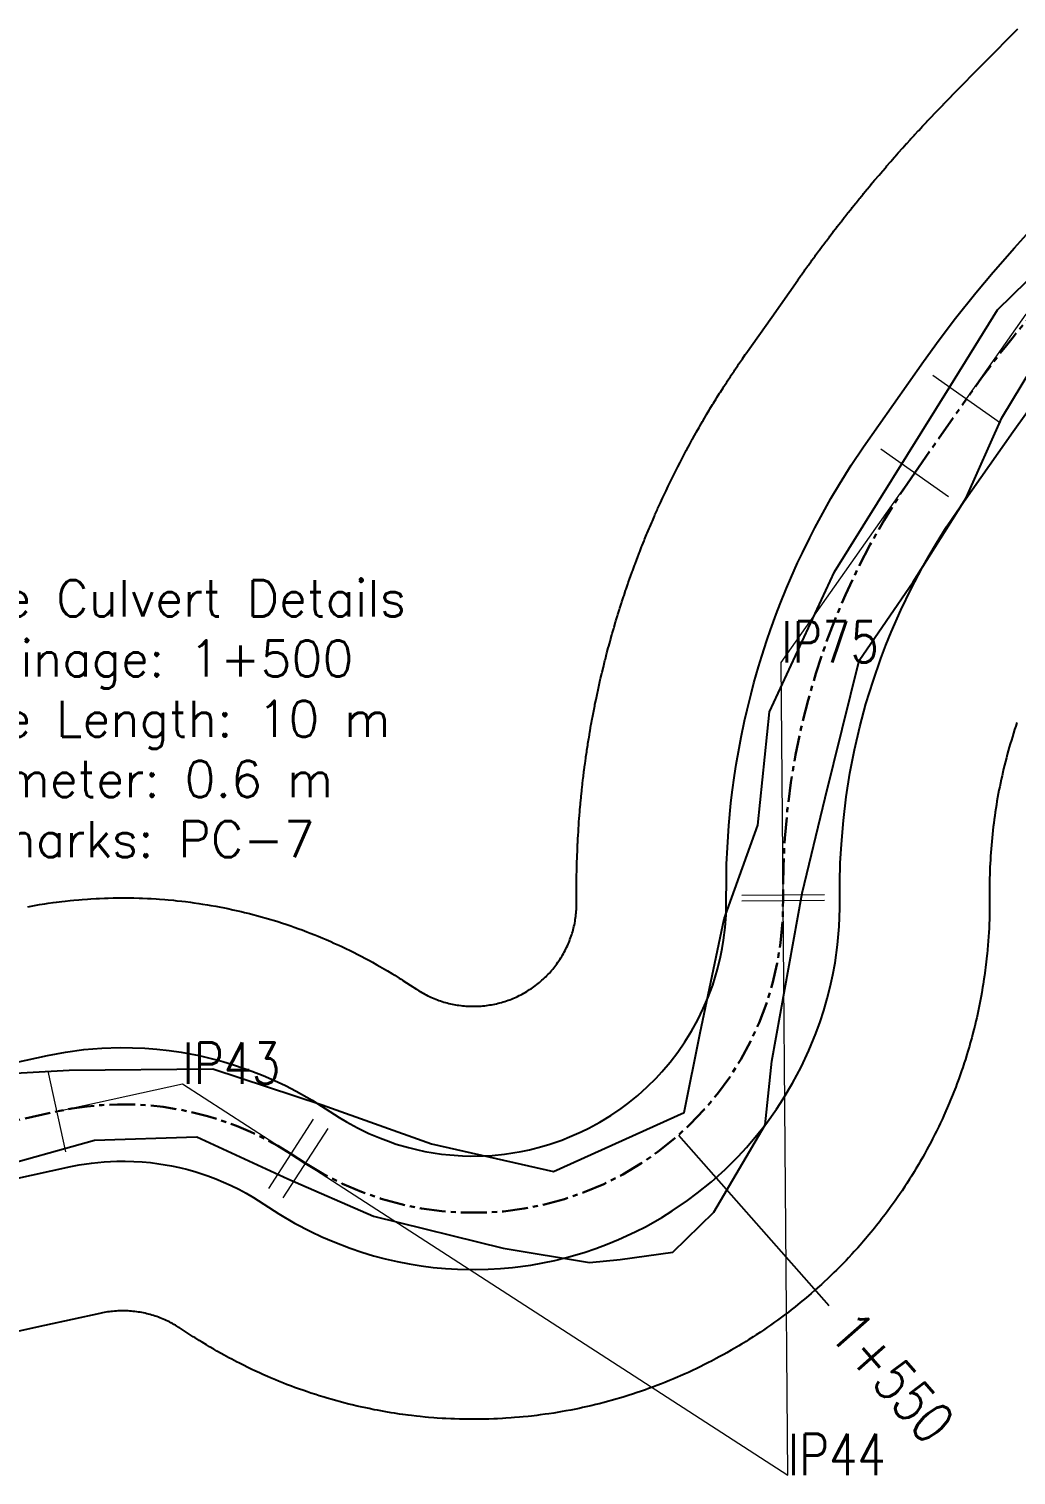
# Model space of a CAD drawing. Extents: x 337736 to 342002, y 3067251 to 3069533.
# Drawn here: x 339147.3 to 339195.1, y 3068310.3 to 3068380.4 of the extents above; entities that cross this region are included whole.
import ezdxf
from ezdxf.enums import TextEntityAlignment as Align

# ---------------------------------------------------------------- set-up
doc = ezdxf.new("R2010")
doc.units = 0
doc.header["$MEASUREMENT"] = 0
doc.linetypes.add('Center', pattern=[2, 1.25, -0.25, 0.25, -0.25])
for name, color, linetype, lineweight in [('BEC', 3, 'Continuous', 13), ('BES', 3, 'Continuous', 13), ('Chainage', 7, 'Continuous', 25), ('IP_Line', 150, 'Continuous', 9), ('PC_Callout', 6, 'Continuous', 30), ('RC', 9, 'Center', 30), ('Road Width', 6, 'Continuous', 25)]:
    doc.layers.add(name, color=color, linetype=linetype, lineweight=lineweight)
for name, color, linetype in [('IPName', 7, 'Continuous'), ('Right of Way', 4, 'Continuous'), ('RoadEdge', 51, 'Continuous')]:
    doc.layers.add(name, color=color, linetype=linetype)
doc.styles.get("Standard").update_dxf_attribs({"font": 'simplex.shx'})
doc.dimstyles.new('Dimension_PC_Callout', dxfattribs={"dimtxt": 1.75, "dimasz": 1.75, "dimexe": 0.18, "dimexo": 0.0625, "dimgap": 0.875, "dimtad": 0, "dimdec": 4, "dimzin": 0, "dimdsep": 46, "dimtxsty": 'Standard', "dimcen": 0.09, "dimadec": 0, "dimazin": 0, "dimtfac": 1, "dimtdec": 4, "dimtofl": 0, "dimtmove": 0, "dimatfit": 3, "dimfxl": 1, "dimtolj": 1, "dimtzin": 0, "dimarcsym": 0})

msp = doc.modelspace()

# ---------------------------------------------------------------- linework, layer by layer
at = {"layer": 'BEC'}
for points in [[(339191.051, 3068363.615), (339194.322, 3068361.313)], [(339188.536, 3068360.041), (339191.808, 3068357.739)], [(339181.799, 3068338.438), (339185.799, 3068338.472)], [(339181.801, 3068338.16), (339185.801, 3068338.193)], [(339148.192, 3068329.911), (339149.046, 3068326.003)], [(339161.048, 3068327.582), (339158.877, 3068324.222)], [(339161.747, 3068327.131), (339159.576, 3068323.771)]]:
    msp.add_lwpolyline(points, dxfattribs=at)
at = {"layer": 'BES'}
for points in [[(339191.051, 3068363.615), (339194.322, 3068361.313)], [(339188.536, 3068360.041), (339191.808, 3068357.739)], [(339181.799, 3068338.438), (339185.799, 3068338.472)], [(339181.801, 3068338.16), (339185.801, 3068338.193)], [(339148.192, 3068329.911), (339149.046, 3068326.003)], [(339161.048, 3068327.582), (339158.877, 3068324.222)], [(339161.747, 3068327.131), (339159.576, 3068323.771)]]:
    msp.add_lwpolyline(points, dxfattribs=at)
at = {"layer": 'Chainage'}
msp.add_line((339178.734, 3068326.81), (339186.018, 3068318.567), dxfattribs=at)
at = {"layer": 'IP_Line'}
for points in [[(339192.686, 3068362.464), (339195.569, 3068366.561), (339199.091, 3068370.123)], [(339183.799, 3068338.455), (339183.704, 3068349.696), (339190.172, 3068358.89)], [(339160.662, 3068325.451), (339184.036, 3068310.35), (339183.801, 3068338.177)], [(339148.619, 3068327.957), (339154.718, 3068329.29), (339159.962, 3068325.902)]]:
    msp.add_lwpolyline(points, dxfattribs=at)
at = {"layer": 'RC', "linetype": 'Center'}
msp.add_lwpolyline([(339143.18, 3068326.768), (339148.619, 3068327.957), (339148.619, 3068327.957, -0.199805), (339159.962, 3068325.902), (339159.962, 3068325.902), (339160.662, 3068325.451), (339160.662, 3068325.451, 0.596997), (339183.801, 3068338.177), (339183.801, 3068338.177), (339183.799, 3068338.455), (339183.799, 3068338.455, -0.156648), (339190.172, 3068358.89), (339190.172, 3068358.89), (339192.686, 3068362.464), (339192.686, 3068362.464, -0.041672), (339199.091, 3068370.123)], format="xyb", dxfattribs=at)
at = {"layer": 'Right of Way'}
for points in [[(339147.218, 3068337.875), (339147.382, 3068337.905), (339147.628, 3068337.949), (339147.793, 3068337.976), (339148.04, 3068338.015), (339148.204, 3068338.04), (339148.452, 3068338.075), (339148.617, 3068338.097), (339148.865, 3068338.127), (339149.031, 3068338.146), (339149.279, 3068338.173), (339149.445, 3068338.19), (339149.694, 3068338.212), (339149.86, 3068338.226), (339150.11, 3068338.244), (339150.276, 3068338.255), (339150.526, 3068338.269), (339150.692, 3068338.277), (339150.942, 3068338.287), (339151.108, 3068338.293), (339151.358, 3068338.299), (339151.525, 3068338.301), (339151.775, 3068338.303), (339151.942, 3068338.303), (339152.192, 3068338.3), (339152.358, 3068338.297), (339152.608, 3068338.291), (339152.775, 3068338.285), (339153.024, 3068338.274), (339153.191, 3068338.265), (339153.44, 3068338.25), (339153.607, 3068338.239), (339153.856, 3068338.22), (339154.022, 3068338.206), (339154.271, 3068338.183), (339154.437, 3068338.166), (339154.685, 3068338.138), (339154.851, 3068338.119), (339155.099, 3068338.087), (339155.264, 3068338.065), (339155.511, 3068338.029), (339155.676, 3068338.004), (339155.923, 3068337.964), (339156.087, 3068337.936), (339156.333, 3068337.893), (339156.497, 3068337.862), (339156.743, 3068337.814), (339156.906, 3068337.781), (339157.15, 3068337.729), (339157.313, 3068337.692), (339157.557, 3068337.636), (339157.719, 3068337.598), (339157.961, 3068337.537), (339158.123, 3068337.496), (339158.365, 3068337.432), (339158.525, 3068337.388), (339158.766, 3068337.319), (339158.926, 3068337.273), (339159.165, 3068337.2), (339159.324, 3068337.151), (339159.562, 3068337.075), (339159.721, 3068337.022), (339159.957, 3068336.942), (339160.115, 3068336.888), (339160.35, 3068336.803), (339160.507, 3068336.746), (339160.741, 3068336.658), (339160.896, 3068336.598), (339161.129, 3068336.506), (339161.283, 3068336.444), (339161.514, 3068336.348), (339161.668, 3068336.283), (339161.897, 3068336.183), (339162.049, 3068336.115), (339162.277, 3068336.012), (339162.428, 3068335.942), (339162.654, 3068335.835), (339162.804, 3068335.762), (339163.028, 3068335.651), (339163.176, 3068335.576), (339163.399, 3068335.461), (339163.546, 3068335.384), (339163.766, 3068335.265), (339163.912, 3068335.185), (339164.131, 3068335.063), (339164.275, 3068334.981), (339164.492, 3068334.855), (339164.635, 3068334.77), (339164.849, 3068334.641), (339164.991, 3068334.554), (339165.203, 3068334.421), (339165.296, 3068334.361), (339165.366, 3068334.317), (339165.389, 3068334.302), (339165.739, 3068334.076), (339166.053, 3068333.873), (339166.159, 3068333.806), (339166.23, 3068333.762), (339166.302, 3068333.72), (339166.374, 3068333.679), (339166.447, 3068333.639), (339166.521, 3068333.601), (339166.596, 3068333.563), (339166.671, 3068333.527), (339166.746, 3068333.492), (339166.823, 3068333.459), (339166.899, 3068333.426), (339166.977, 3068333.395), (339167.055, 3068333.365), (339167.133, 3068333.337), (339167.212, 3068333.31), (339167.291, 3068333.284), (339167.371, 3068333.259), (339167.451, 3068333.236), (339167.531, 3068333.214), (339167.612, 3068333.194), (339167.693, 3068333.175), (339167.774, 3068333.157), (339167.856, 3068333.141), (339167.938, 3068333.125), (339168.02, 3068333.112), (339168.103, 3068333.099), (339168.185, 3068333.088), (339168.268, 3068333.079), (339168.351, 3068333.071), (339168.434, 3068333.064), (339168.517, 3068333.058), (339168.6, 3068333.054), (339168.684, 3068333.052), (339168.767, 3068333.05), (339168.85, 3068333.051), (339168.934, 3068333.052), (339169.017, 3068333.055), (339169.1, 3068333.059), (339169.183, 3068333.065), (339169.266, 3068333.072), (339169.349, 3068333.08), (339169.432, 3068333.09), (339169.514, 3068333.101), (339169.597, 3068333.114), (339169.679, 3068333.128), (339169.761, 3068333.143), (339169.842, 3068333.16), (339169.924, 3068333.178), (339170.005, 3068333.197), (339170.086, 3068333.218), (339170.166, 3068333.24), (339170.246, 3068333.263), (339170.325, 3068333.288), (339170.405, 3068333.314), (339170.483, 3068333.342), (339170.562, 3068333.37), (339170.639, 3068333.4), (339170.717, 3068333.432), (339170.793, 3068333.464), (339170.869, 3068333.498), (339170.945, 3068333.533), (339171.02, 3068333.569), (339171.094, 3068333.607), (339171.168, 3068333.646), (339171.241, 3068333.686), (339171.313, 3068333.727), (339171.385, 3068333.77), (339171.456, 3068333.813), (339171.526, 3068333.858), (339171.596, 3068333.904), (339171.665, 3068333.951), (339171.732, 3068334), (339171.8, 3068334.049), (339171.866, 3068334.099), (339171.931, 3068334.151), (339171.996, 3068334.204), (339172.059, 3068334.258), (339172.122, 3068334.312), (339172.184, 3068334.368), (339172.245, 3068334.425), (339172.305, 3068334.483), (339172.364, 3068334.542), (339172.422, 3068334.602), (339172.479, 3068334.663), (339172.535, 3068334.724), (339172.59, 3068334.787), (339172.643, 3068334.851), (339172.696, 3068334.915), (339172.748, 3068334.98), (339172.799, 3068335.047), (339172.848, 3068335.114), (339172.896, 3068335.181), (339172.944, 3068335.25), (339172.99, 3068335.32), (339173.035, 3068335.39), (339173.078, 3068335.461), (339173.121, 3068335.532), (339173.162, 3068335.605), (339173.202, 3068335.678), (339173.241, 3068335.751), (339173.279, 3068335.826), (339173.316, 3068335.901), (339173.351, 3068335.976), (339173.385, 3068336.052), (339173.417, 3068336.129), (339173.449, 3068336.206), (339173.479, 3068336.284), (339173.508, 3068336.362), (339173.535, 3068336.441), (339173.561, 3068336.52), (339173.586, 3068336.599), (339173.61, 3068336.679), (339173.632, 3068336.76), (339173.653, 3068336.84), (339173.672, 3068336.921), (339173.69, 3068337.003), (339173.707, 3068337.084), (339173.722, 3068337.166), (339173.736, 3068337.248), (339173.749, 3068337.331), (339173.76, 3068337.413), (339173.77, 3068337.496), (339173.779, 3068337.579), (339173.786, 3068337.662), (339173.792, 3068337.745), (339173.796, 3068337.828), (339173.799, 3068337.911), (339173.801, 3068337.995), (339173.801, 3068338.111), (339173.8, 3068338.232), (339173.799, 3068338.371), (339173.799, 3068338.407), (339173.798, 3068338.657), (339173.797, 3068338.728), (339173.798, 3068338.978), (339173.798, 3068339.049), (339173.801, 3068339.299), (339173.802, 3068339.371), (339173.806, 3068339.621), (339173.807, 3068339.692), (339173.813, 3068339.942), (339173.815, 3068340.014), (339173.823, 3068340.263), (339173.825, 3068340.335), (339173.835, 3068340.585), (339173.838, 3068340.656), (339173.849, 3068340.906), (339173.853, 3068340.977), (339173.866, 3068341.227), (339173.87, 3068341.298), (339173.884, 3068341.548), (339173.889, 3068341.619), (339173.906, 3068341.868), (339173.911, 3068341.94), (339173.929, 3068342.189), (339173.934, 3068342.26), (339173.955, 3068342.509), (339173.961, 3068342.581), (339173.983, 3068342.83), (339173.989, 3068342.901), (339174.013, 3068343.15), (339174.02, 3068343.221), (339174.046, 3068343.469), (339174.053, 3068343.54), (339174.08, 3068343.789), (339174.088, 3068343.86), (339174.117, 3068344.108), (339174.126, 3068344.179), (339174.157, 3068344.427), (339174.166, 3068344.498), (339174.199, 3068344.746), (339174.208, 3068344.817), (339174.243, 3068345.064), (339174.253, 3068345.135), (339174.289, 3068345.382), (339174.299, 3068345.453), (339174.337, 3068345.7), (339174.348, 3068345.771), (339174.388, 3068346.017), (339174.4, 3068346.088), (339174.441, 3068346.334), (339174.453, 3068346.405), (339174.496, 3068346.651), (339174.509, 3068346.721), (339174.554, 3068346.967), (339174.567, 3068347.038), (339174.614, 3068347.283), (339174.627, 3068347.353), (339174.676, 3068347.599), (339174.69, 3068347.669), (339174.74, 3068347.913), (339174.755, 3068347.983), (339174.807, 3068348.228), (339174.822, 3068348.298), (339174.876, 3068348.542), (339174.891, 3068348.612), (339174.947, 3068348.855), (339174.963, 3068348.925), (339175.02, 3068349.168), (339175.036, 3068349.238), (339175.095, 3068349.481), (339175.113, 3068349.55), (339175.173, 3068349.793), (339175.191, 3068349.862), (339175.253, 3068350.104), (339175.271, 3068350.173), (339175.335, 3068350.415), (339175.354, 3068350.484), (339175.42, 3068350.725), (339175.439, 3068350.794), (339175.506, 3068351.034), (339175.526, 3068351.103), (339175.595, 3068351.343), (339175.615, 3068351.412), (339175.686, 3068351.652), (339175.707, 3068351.72), (339175.78, 3068351.959), (339175.801, 3068352.027), (339175.875, 3068352.266), (339175.897, 3068352.334), (339175.973, 3068352.572), (339175.995, 3068352.64), (339176.072, 3068352.878), (339176.095, 3068352.946), (339176.174, 3068353.183), (339176.197, 3068353.25), (339176.279, 3068353.487), (339176.302, 3068353.554), (339176.385, 3068353.79), (339176.409, 3068353.857), (339176.493, 3068354.093), (339176.518, 3068354.16), (339176.604, 3068354.394), (339176.629, 3068354.461), (339176.717, 3068354.695), (339176.742, 3068354.762), (339176.832, 3068354.996), (339176.858, 3068355.062), (339176.949, 3068355.295), (339176.975, 3068355.361), (339177.068, 3068355.593), (339177.095, 3068355.66), (339177.19, 3068355.891), (339177.217, 3068355.957), (339177.313, 3068356.188), (339177.341, 3068356.254), (339177.439, 3068356.484), (339177.467, 3068356.549), (339177.566, 3068356.779), (339177.595, 3068356.844), (339177.696, 3068357.073), (339177.725, 3068357.138), (339177.828, 3068357.366), (339177.858, 3068357.431), (339177.962, 3068357.658), (339177.992, 3068357.723), (339178.098, 3068357.949), (339178.129, 3068358.014), (339178.236, 3068358.239), (339178.267, 3068358.304), (339178.377, 3068358.529), (339178.408, 3068358.593), (339178.519, 3068358.817), (339178.551, 3068358.881), (339178.663, 3068359.104), (339178.696, 3068359.168), (339178.81, 3068359.39), (339178.843, 3068359.454), (339178.958, 3068359.675), (339178.991, 3068359.738), (339179.109, 3068359.959), (339179.142, 3068360.022), (339179.261, 3068360.242), (339179.295, 3068360.305), (339179.416, 3068360.524), (339179.45, 3068360.587), (339179.572, 3068360.805), (339179.607, 3068360.867), (339179.731, 3068361.084), (339179.766, 3068361.146), (339179.891, 3068361.363), (339179.927, 3068361.425), (339180.054, 3068361.64), (339180.09, 3068361.702), (339180.218, 3068361.916), (339180.255, 3068361.978), (339180.385, 3068362.191), (339180.422, 3068362.252), (339180.553, 3068362.465), (339180.591, 3068362.526), (339180.723, 3068362.738), (339180.762, 3068362.798), (339180.896, 3068363.009), (339180.934, 3068363.069), (339181.07, 3068363.279), (339181.109, 3068363.339), (339181.246, 3068363.548), (339181.286, 3068363.608), (339181.424, 3068363.816), (339181.464, 3068363.875), (339181.604, 3068364.082), (339181.644, 3068364.141), (339181.786, 3068364.347), (339181.827, 3068364.406), (339181.97, 3068364.611), (339181.991, 3068364.64), (339181.993, 3068364.644), (339183.251, 3068366.431), (339184.508, 3068368.218), (339184.52, 3068368.235), (339184.664, 3068368.439), (339184.688, 3068368.473), (339184.833, 3068368.677), (339184.857, 3068368.71), (339185.003, 3068368.913), (339185.028, 3068368.947), (339185.175, 3068369.15), (339185.199, 3068369.183), (339185.347, 3068369.385), (339185.372, 3068369.419), (339185.52, 3068369.62), (339185.545, 3068369.653), (339185.694, 3068369.854), (339185.719, 3068369.887), (339185.869, 3068370.087), (339185.894, 3068370.12), (339186.045, 3068370.319), (339186.071, 3068370.353), (339186.223, 3068370.551), (339186.248, 3068370.584), (339186.401, 3068370.782), (339186.426, 3068370.815), (339186.58, 3068371.012), (339186.605, 3068371.045), (339186.759, 3068371.242), (339186.785, 3068371.275), (339186.94, 3068371.471), (339186.966, 3068371.503), (339187.122, 3068371.699), (339187.148, 3068371.731), (339187.305, 3068371.926), (339187.331, 3068371.958), (339187.489, 3068372.153), (339187.515, 3068372.185), (339187.673, 3068372.378), (339187.7, 3068372.411), (339187.859, 3068372.603), (339187.886, 3068372.635), (339188.046, 3068372.827), (339188.072, 3068372.859), (339188.233, 3068373.051), (339188.26, 3068373.083), (339188.422, 3068373.274), (339188.449, 3068373.305), (339188.611, 3068373.495), (339188.638, 3068373.527), (339188.801, 3068373.716), (339188.828, 3068373.748), (339188.992, 3068373.937), (339189.02, 3068373.968), (339189.185, 3068374.156), (339189.212, 3068374.187), (339189.378, 3068374.375), (339189.405, 3068374.406), (339189.572, 3068374.593), (339189.599, 3068374.624), (339189.766, 3068374.81), (339189.794, 3068374.841), (339189.962, 3068375.026), (339189.99, 3068375.057), (339190.159, 3068375.241), (339190.187, 3068375.272), (339190.356, 3068375.456), (339190.385, 3068375.486), (339190.555, 3068375.67), (339190.583, 3068375.7), (339190.754, 3068375.883), (339190.783, 3068375.913), (339190.954, 3068376.095), (339190.983, 3068376.125), (339191.155, 3068376.306), (339191.184, 3068376.336), (339191.357, 3068376.516), (339191.386, 3068376.546), (339191.56, 3068376.726), (339191.589, 3068376.756), (339191.764, 3068376.935), (339191.793, 3068376.964), (339191.965, 3068377.139), (339191.979, 3068377.154), (339195.171, 3068380.382)], [(339195.124, 3068346.787), (339195.068, 3068346.618), (339195.012, 3068346.448), (339194.958, 3068346.278), (339194.904, 3068346.108), (339194.853, 3068345.937), (339194.802, 3068345.766), (339194.752, 3068345.594), (339194.704, 3068345.422), (339194.657, 3068345.25), (339194.611, 3068345.077), (339194.567, 3068344.904), (339194.523, 3068344.731), (339194.481, 3068344.558), (339194.44, 3068344.384), (339194.401, 3068344.21), (339194.362, 3068344.035), (339194.325, 3068343.861), (339194.289, 3068343.686), (339194.255, 3068343.51), (339194.221, 3068343.335), (339194.189, 3068343.159), (339194.158, 3068342.983), (339194.129, 3068342.807), (339194.1, 3068342.631), (339194.073, 3068342.455), (339194.048, 3068342.278), (339194.023, 3068342.101), (339194, 3068341.924), (339193.978, 3068341.747), (339193.957, 3068341.569), (339193.937, 3068341.392), (339193.919, 3068341.214), (339193.902, 3068341.036), (339193.886, 3068340.859), (339193.872, 3068340.681), (339193.859, 3068340.503), (339193.847, 3068340.324), (339193.836, 3068340.146), (339193.827, 3068339.968), (339193.819, 3068339.789), (339193.812, 3068339.611), (339193.807, 3068339.432), (339193.803, 3068339.254), (339193.8, 3068339.075), (339193.798, 3068338.897), (339193.797, 3068338.718), (339193.798, 3068338.522), (339193.799, 3068338.4), (339193.801, 3068338.261), (339193.801, 3068338.247), (339193.801, 3068338.204), (339193.801, 3068338.107), (339193.801, 3068337.857), (339193.799, 3068337.69), (339193.794, 3068337.44), (339193.789, 3068337.274), (339193.78, 3068337.024), (339193.773, 3068336.857), (339193.76, 3068336.608), (339193.749, 3068336.441), (339193.732, 3068336.192), (339193.719, 3068336.026), (339193.698, 3068335.777), (339193.682, 3068335.611), (339193.656, 3068335.362), (339193.638, 3068335.196), (339193.608, 3068334.948), (339193.587, 3068334.783), (339193.553, 3068334.535), (339193.529, 3068334.37), (339193.491, 3068334.123), (339193.464, 3068333.959), (339193.422, 3068333.712), (339193.393, 3068333.548), (339193.346, 3068333.302), (339193.314, 3068333.139), (339193.264, 3068332.894), (339193.229, 3068332.731), (339193.175, 3068332.487), (339193.137, 3068332.325), (339193.078, 3068332.082), (339193.038, 3068331.92), (339192.976, 3068331.678), (339192.933, 3068331.517), (339192.866, 3068331.276), (339192.82, 3068331.116), (339192.75, 3068330.876), (339192.701, 3068330.716), (339192.627, 3068330.478), (339192.576, 3068330.319), (339192.497, 3068330.082), (339192.444, 3068329.924), (339192.361, 3068329.688), (339192.305, 3068329.531), (339192.219, 3068329.296), (339192.16, 3068329.14), (339192.07, 3068328.907), (339192.008, 3068328.752), (339191.914, 3068328.521), (339191.85, 3068328.367), (339191.752, 3068328.137), (339191.685, 3068327.984), (339191.584, 3068327.756), (339191.514, 3068327.604), (339191.409, 3068327.378), (339191.337, 3068327.227), (339191.228, 3068327.002), (339191.154, 3068326.853), (339191.041, 3068326.63), (339190.964, 3068326.482), (339190.847, 3068326.261), (339190.768, 3068326.114), (339190.648, 3068325.895), (339190.566, 3068325.75), (339190.442, 3068325.533), (339190.358, 3068325.389), (339190.23, 3068325.174), (339190.144, 3068325.031), (339190.013, 3068324.819), (339189.924, 3068324.677), (339189.789, 3068324.467), (339189.698, 3068324.327), (339189.56, 3068324.119), (339189.467, 3068323.981), (339189.325, 3068323.775), (339189.229, 3068323.638), (339189.084, 3068323.435), (339188.986, 3068323.3), (339188.838, 3068323.099), (339188.738, 3068322.966), (339188.586, 3068322.767), (339188.484, 3068322.636), (339188.329, 3068322.439), (339188.224, 3068322.31), (339188.066, 3068322.116), (339187.959, 3068321.988), (339187.797, 3068321.797), (339187.689, 3068321.671), (339187.524, 3068321.483), (339187.413, 3068321.359), (339187.245, 3068321.173), (339187.132, 3068321.051), (339186.961, 3068320.868), (339186.846, 3068320.748), (339186.673, 3068320.568), (339186.556, 3068320.449), (339186.379, 3068320.273), (339186.26, 3068320.156), (339186.08, 3068319.982), (339185.959, 3068319.867), (339185.776, 3068319.697), (339185.654, 3068319.584), (339185.468, 3068319.416), (339185.344, 3068319.306), (339185.155, 3068319.141), (339185.029, 3068319.033), (339184.838, 3068318.871), (339184.71, 3068318.765), (339184.516, 3068318.607), (339184.386, 3068318.502), (339184.19, 3068318.347), (339184.058, 3068318.245), (339183.859, 3068318.094), (339183.726, 3068317.994), (339183.525, 3068317.846), (339183.39, 3068317.748), (339183.186, 3068317.603), (339183.049, 3068317.508), (339182.843, 3068317.366), (339182.705, 3068317.273), (339182.496, 3068317.135), (339182.357, 3068317.044), (339182.146, 3068316.91), (339182.005, 3068316.821), (339181.792, 3068316.69), (339181.649, 3068316.604), (339181.434, 3068316.477), (339181.29, 3068316.393), (339181.073, 3068316.269), (339180.927, 3068316.188), (339180.708, 3068316.068), (339180.561, 3068315.989), (339180.34, 3068315.872), (339180.192, 3068315.796), (339179.969, 3068315.683), (339179.819, 3068315.609), (339179.595, 3068315.5), (339179.444, 3068315.429), (339179.217, 3068315.323), (339179.065, 3068315.254), (339178.837, 3068315.153), (339178.684, 3068315.086), (339178.454, 3068314.989), (339178.3, 3068314.925), (339178.068, 3068314.831), (339177.913, 3068314.77), (339177.68, 3068314.68), (339177.524, 3068314.621), (339177.289, 3068314.535), (339177.132, 3068314.479), (339176.896, 3068314.397), (339176.738, 3068314.344), (339176.501, 3068314.265), (339176.342, 3068314.215), (339176.104, 3068314.14), (339175.944, 3068314.092), (339175.704, 3068314.022), (339175.544, 3068313.976), (339175.303, 3068313.91), (339175.142, 3068313.867), (339174.899, 3068313.805), (339174.738, 3068313.765), (339174.494, 3068313.707), (339174.332, 3068313.67), (339174.088, 3068313.615), (339173.925, 3068313.581), (339173.68, 3068313.531), (339173.516, 3068313.499), (339173.271, 3068313.453), (339173.107, 3068313.424), (339172.86, 3068313.382), (339172.696, 3068313.355), (339172.448, 3068313.318), (339172.284, 3068313.294), (339172.036, 3068313.26), (339171.87, 3068313.239), (339171.622, 3068313.21), (339171.457, 3068313.192), (339171.208, 3068313.166), (339171.042, 3068313.151), (339170.793, 3068313.13), (339170.627, 3068313.117), (339170.377, 3068313.1), (339170.211, 3068313.09), (339169.961, 3068313.077), (339169.795, 3068313.07), (339169.545, 3068313.061), (339169.378, 3068313.057), (339169.128, 3068313.052), (339168.962, 3068313.051), (339168.712, 3068313.05), (339168.545, 3068313.051), (339168.295, 3068313.055), (339168.128, 3068313.059), (339167.878, 3068313.067), (339167.712, 3068313.074), (339167.462, 3068313.086), (339167.296, 3068313.096), (339167.046, 3068313.112), (339166.88, 3068313.124), (339166.631, 3068313.145), (339166.465, 3068313.16), (339166.216, 3068313.184), (339166.051, 3068313.202), (339165.802, 3068313.231), (339165.637, 3068313.251), (339165.389, 3068313.284), (339165.224, 3068313.307), (339164.977, 3068313.344), (339164.812, 3068313.371), (339164.565, 3068313.412), (339164.401, 3068313.44), (339164.155, 3068313.486), (339163.992, 3068313.517), (339163.747, 3068313.567), (339163.584, 3068313.601), (339163.339, 3068313.654), (339163.177, 3068313.691), (339162.934, 3068313.749), (339162.772, 3068313.788), (339162.529, 3068313.85), (339162.368, 3068313.892), (339162.127, 3068313.958), (339161.966, 3068314.003), (339161.726, 3068314.072), (339161.567, 3068314.12), (339161.328, 3068314.193), (339161.169, 3068314.244), (339160.931, 3068314.321), (339160.773, 3068314.374), (339160.537, 3068314.456), (339160.38, 3068314.511), (339160.145, 3068314.597), (339159.989, 3068314.655), (339159.755, 3068314.744), (339159.6, 3068314.805), (339159.368, 3068314.898), (339159.214, 3068314.962), (339158.983, 3068315.059), (339158.83, 3068315.125), (339158.602, 3068315.226), (339158.45, 3068315.294), (339158.223, 3068315.399), (339158.072, 3068315.47), (339157.847, 3068315.578), (339157.697, 3068315.652), (339157.474, 3068315.764), (339157.325, 3068315.84), (339157.104, 3068315.956), (339156.957, 3068316.034), (339156.737, 3068316.154), (339156.591, 3068316.235), (339156.374, 3068316.358), (339156.23, 3068316.441), (339156.014, 3068316.568), (339155.871, 3068316.654), (339155.658, 3068316.784), (339155.516, 3068316.872), (339155.305, 3068317.006), (339155.235, 3068317.051), (339154.885, 3068317.277), (339154.547, 3068317.495), (339154.536, 3068317.503), (339154.442, 3068317.562), (339154.371, 3068317.605), (339154.299, 3068317.647), (339154.226, 3068317.687), (339154.152, 3068317.727), (339154.078, 3068317.765), (339154.004, 3068317.802), (339153.928, 3068317.838), (339153.853, 3068317.872), (339153.776, 3068317.905), (339153.699, 3068317.937), (339153.622, 3068317.968), (339153.544, 3068317.997), (339153.465, 3068318.025), (339153.386, 3068318.052), (339153.307, 3068318.077), (339153.227, 3068318.101), (339153.147, 3068318.124), (339153.066, 3068318.146), (339152.986, 3068318.166), (339152.904, 3068318.184), (339152.823, 3068318.202), (339152.741, 3068318.218), (339152.659, 3068318.232), (339152.577, 3068318.246), (339152.494, 3068318.257), (339152.412, 3068318.268), (339152.329, 3068318.277), (339152.246, 3068318.285), (339152.163, 3068318.291), (339152.08, 3068318.296), (339151.996, 3068318.3), (339151.913, 3068318.302), (339151.83, 3068318.303), (339151.746, 3068318.302), (339151.663, 3068318.3), (339151.58, 3068318.297), (339151.497, 3068318.292), (339151.414, 3068318.286), (339151.331, 3068318.278), (339151.248, 3068318.27), (339151.165, 3068318.259), (339151.082, 3068318.248), (339151, 3068318.235), (339150.918, 3068318.22), (339150.836, 3068318.204), (339150.714, 3068318.179), (339148.035, 3068317.593), (339145.316, 3068316.999)]]:
    msp.add_lwpolyline(points, dxfattribs=at)
at = {"layer": 'Road Width'}
for points in [[(339142.333, 3068329.4), (339148.176, 3068330.674), (339149.049, 3068330.835), (339149.928, 3068330.952), (339150.813, 3068331.024), (339151.7, 3068331.053), (339152.291, 3068331.047), (339152.882, 3068331.021), (339153.472, 3068330.976), (339154.06, 3068330.911), (339154.646, 3068330.827), (339155.518, 3068330.664), (339156.095, 3068330.531), (339156.667, 3068330.379), (339157.233, 3068330.208), (339158.071, 3068329.917), (339158.621, 3068329.699), (339159.164, 3068329.464), (339159.699, 3068329.21), (339160.224, 3068328.939), (339160.995, 3068328.499), (339162.298, 3068327.669), (339162.648, 3068327.458), (339163.185, 3068327.163), (339163.736, 3068326.896), (339164.3, 3068326.657), (339164.682, 3068326.513), (339165.069, 3068326.382), (339165.657, 3068326.21), (339166.053, 3068326.112), (339166.453, 3068326.027), (339166.854, 3068325.956), (339167.259, 3068325.897), (339167.665, 3068325.853), (339168.276, 3068325.811), (339168.684, 3068325.801), (339169.296, 3068325.81), (339169.704, 3068325.833), (339170.313, 3068325.894), (339170.717, 3068325.951), (339171.12, 3068326.021), (339171.519, 3068326.105), (339172.113, 3068326.256), (339172.504, 3068326.373), (339173.083, 3068326.573), (339173.463, 3068326.722), (339174.024, 3068326.969), (339174.39, 3068327.149), (339174.928, 3068327.442), (339175.45, 3068327.761), (339175.956, 3068328.106), (339176.284, 3068328.35), (339176.759, 3068328.736), (339177.215, 3068329.146), (339177.649, 3068329.577), (339177.927, 3068329.877), (339178.324, 3068330.343), (339178.697, 3068330.829), (339179.045, 3068331.332), (339179.368, 3068331.853), (339179.665, 3068332.389), (339179.934, 3068332.939), (339180.176, 3068333.501), (339180.389, 3068334.076), (339180.515, 3068334.464), (339180.628, 3068334.856), (339180.773, 3068335.451), (339180.853, 3068335.852), (339180.919, 3068336.255), (339180.994, 3068336.863), (339181.038, 3068337.473), (339181.05, 3068337.882), (339181.053, 3068339.39), (339181.066, 3068339.929), (339181.1, 3068340.738), (339181.172, 3068341.814), (339181.275, 3068342.887), (339181.338, 3068343.423), (339181.446, 3068344.225), (339181.528, 3068344.758), (339181.666, 3068345.555), (339181.767, 3068346.084), (339181.932, 3068346.876), (339182.052, 3068347.402), (339182.246, 3068348.187), (339182.384, 3068348.709), (339182.606, 3068349.486), (339182.763, 3068350.002), (339183.013, 3068350.772), (339183.188, 3068351.282), (339183.465, 3068352.042), (339183.658, 3068352.545), (339183.962, 3068353.295), (339184.173, 3068353.791), (339184.503, 3068354.53), (339184.732, 3068355.018), (339185.089, 3068355.744), (339185.335, 3068356.224), (339185.717, 3068356.937), (339186.114, 3068357.642), (339186.526, 3068358.338), (339187.099, 3068359.252), (339187.698, 3068360.149), (339190.597, 3068364.272), (339191.365, 3068365.33), (339192.155, 3068366.372), (339193.131, 3068367.6), (339193.968, 3068368.604), (339194.999, 3068369.786), (339195.881, 3068370.751)], [(339143.425, 3068324.009), (339149.306, 3068325.292), (339149.707, 3068325.369), (339150.312, 3068325.46), (339150.922, 3068325.52), (339151.534, 3068325.55), (339151.942, 3068325.552), (339152.35, 3068325.542), (339152.758, 3068325.517), (339153.164, 3068325.479), (339153.569, 3068325.428), (339154.173, 3068325.325), (339154.572, 3068325.24), (339154.969, 3068325.142), (339155.362, 3068325.031), (339155.943, 3068324.839), (339156.325, 3068324.695), (339156.703, 3068324.539), (339157.074, 3068324.37), (339157.44, 3068324.189), (339157.8, 3068323.996), (339158.153, 3068323.791), (339159.379, 3068323.008), (339160.142, 3068322.555), (339160.928, 3068322.142), (339161.462, 3068321.888), (339162.005, 3068321.653), (339162.833, 3068321.334), (339163.393, 3068321.144), (339163.96, 3068320.973), (339164.531, 3068320.821), (339165.108, 3068320.688), (339165.689, 3068320.575), (339166.273, 3068320.481), (339166.86, 3068320.406), (339167.449, 3068320.352), (339168.039, 3068320.316), (339168.927, 3068320.3), (339169.518, 3068320.314), (339170.109, 3068320.348), (339170.698, 3068320.402), (339171.578, 3068320.518), (339172.16, 3068320.621), (339172.739, 3068320.742), (339173.314, 3068320.883), (339174.166, 3068321.13), (339174.727, 3068321.318), (339175.282, 3068321.525), (339175.829, 3068321.75), (339176.635, 3068322.122), (339177.161, 3068322.392), (339177.933, 3068322.829), (339178.435, 3068323.142), (339179.168, 3068323.642), (339179.643, 3068323.996), (339180.332, 3068324.555), (339180.992, 3068325.148), (339181.205, 3068325.353), (339181.621, 3068325.773), (339182.023, 3068326.208), (339182.599, 3068326.883), (339182.963, 3068327.349), (339183.48, 3068328.07), (339183.805, 3068328.565), (339184.26, 3068329.327), (339184.677, 3068330.11), (339185.054, 3068330.914), (339185.39, 3068331.735), (339185.591, 3068332.291), (339185.774, 3068332.854), (339185.938, 3068333.423), (339186.082, 3068333.996), (339186.208, 3068334.574), (339186.314, 3068335.156), (339186.437, 3068336.035), (339186.515, 3068336.919), (339186.55, 3068337.806), (339186.549, 3068339.067), (339186.571, 3068339.988), (339186.62, 3068340.908), (339186.717, 3068342.056), (339186.856, 3068343.199), (339187.035, 3068344.337), (339187.255, 3068345.467), (339187.514, 3068346.589), (339187.814, 3068347.701), (339188.154, 3068348.802), (339188.532, 3068349.89), (339188.778, 3068350.536), (339189.037, 3068351.176), (339189.5, 3068352.231), (339190, 3068353.268), (339190.537, 3068354.287), (339190.876, 3068354.889), (339191.228, 3068355.484), (339191.717, 3068356.265), (339192.229, 3068357.031), (339194.944, 3068360.893), (339195.64, 3068361.861)]]:
    msp.add_lwpolyline(points, dxfattribs=at)
at = {"layer": 'RoadEdge'}
for points in [[(339143.122, 3068329.627, 1428.784), (339149.218, 3068329.965, 1429.145), (339156.186, 3068330.024, 1429.614), (339161.479, 3068328.282, 1430.148), (339166.766, 3068326.398, 1430.24), (339172.676, 3068325.051, 1430.1), (339179.005, 3068327.904, 1430.284), (339179.779, 3068331.774, 1430.376), (339180.952, 3068337.284, 1430.161), (339182.573, 3068341.821, 1430.02), (339183.144, 3068347.304, 1429.978), (339186.283, 3068354.093, 1429.74), (339191.927, 3068363.129, 1429.536), (339194.187, 3068366.772, 1429.589), (339196.306, 3068368.853, 1429.716)], [(339145.343, 3068325.152, 1429.031), (339150.454, 3068326.565, 1429.228), (339155.402, 3068326.728, 1429.352), (339159.82, 3068324.695, 1429.876), (339163.959, 3068322.884, 1430.22), (339170.24, 3068321.331, 1430.39), (339174.427, 3068320.649, 1430.375), (339175.905, 3068320.784, 1430.411), (339178.46, 3068321.147, 1430.475), (339180.442, 3068323.081, 1430.391), (339182.936, 3068327.317, 1430.151), (339183.25, 3068330.395, 1430.082), (339184.728, 3068338.523, 1429.856), (339185.844, 3068343.149, 1429.971), (339187.478, 3068349.798, 1429.72), (339190.091, 3068353.603, 1429.396), (339192.665, 3068357.677, 1429.249), (339194.39, 3068361.55, 1429.518), (339196.774, 3068365.508, 1429.686)]]:
    msp.add_polyline3d(points, dxfattribs=at)

# ---------------------------------------------------------------- texts
at = {"layer": 'Chainage', "width": 0.8}
msp.add_text('1+550', height=2, rotation=311.46583, dxfattribs=at).set_placement((339186.68, 3068317.817), align=Align.MIDDLE_LEFT)
at = {"layer": 'IPName', "width": 0.8}
for s, p in [('IP75', (339183.704, 3068349.696)), ('IP43', (339154.718, 3068329.29)), ('IP44', (339184.036, 3068310.35))]:
    msp.add_text(s, height=2, dxfattribs=at).set_placement(p)
at = {"layer": 'PC_Callout', "insert": (339142.44, 3068346.976), "char_height": 1.75, "attachment_point": 4}
msp.add_mtext('Pipe Culvert Details\\PChainage: 1+500\\PPipe Length: 10 m\\PDiameter: 0.6 m\\PRemarks: PC-7', dxfattribs=at)

# ---------------------------------------------------------------- leaders
at = {"layer": 'PC_Callout', "annotation_type": 0, "has_hookline": 1, "hookline_direction": 0, "text_width": 26}
msp.add_leader([(339131.071, 3068327.746), (339136.565, 3068346.976), (339141.565, 3068346.976)], dimstyle='Dimension_PC_Callout', dxfattribs=at)

doc.saveas('drawing.dxf')
